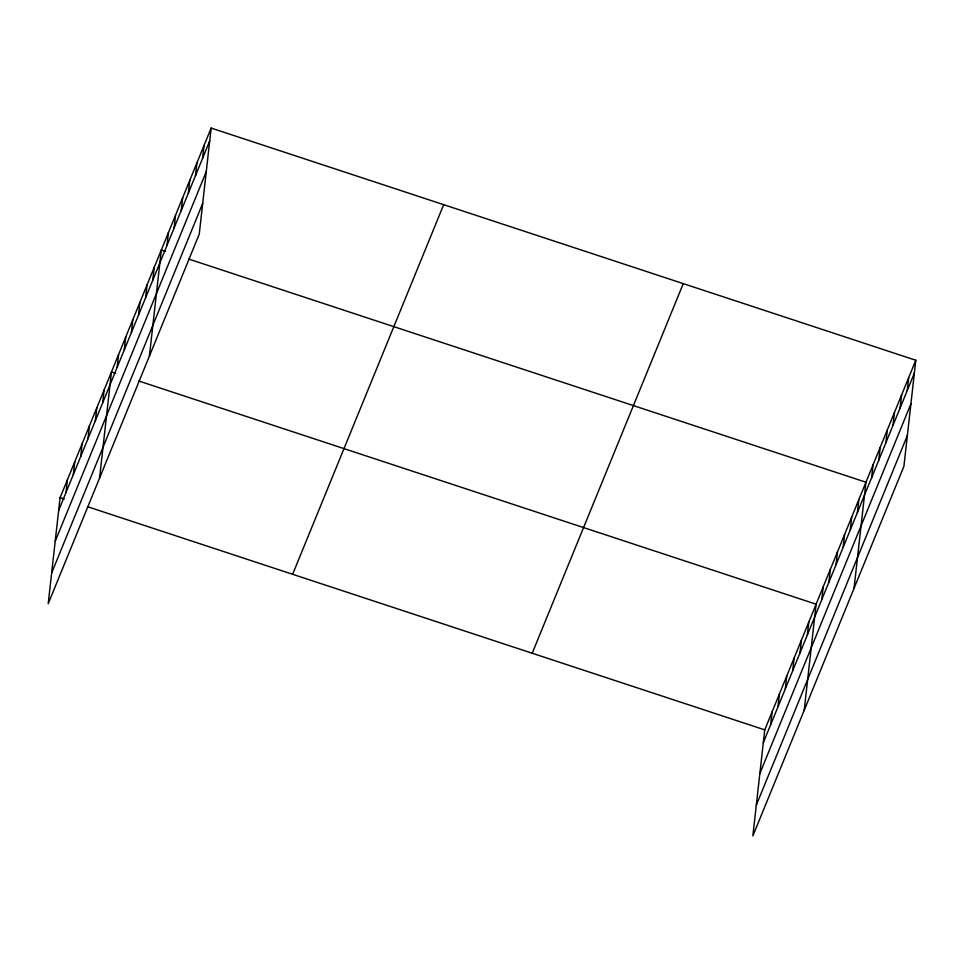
<?xml version="1.0" encoding="UTF-8"?>
<svg xmlns="http://www.w3.org/2000/svg" width="964" height="964" viewBox="0 0 964 964"><rect width="100%" height="100%" fill="white"/><g stroke="black" fill="none" stroke-linecap="round" stroke-linejoin="round"><path stroke-width="1.45" d="M211.152 128.055L60.093 497.665L48.2 603.753L199.247 234.132L211.152 128.055L915.8 360.247L903.907 466.335L752.848 835.945L764.753 729.869L915.8 360.247M65.998 492.544L67.432 479.711M73.336 474.589L74.77 461.756M80.675 456.635L82.109 443.802M88.013 438.68L89.447 425.859M95.34 420.726L96.786 407.905M102.678 402.771L104.124 389.95M99.557 478.084L111.45 371.996L115.56 373.345M117.138 367.404L118.572 354.571M124.26 349.968L125.694 337.147M131.381 332.544L132.815 319.723M138.503 315.12L139.937 302.298M145.624 297.695L147.058 284.874M152.746 280.271L154.18 267.45M149.408 356.114L161.301 250.025L165.41 251.375M166.989 245.422L168.423 232.601M174.11 227.998L175.544 215.177M181.232 210.574L182.666 197.753M188.354 193.149L189.788 180.328M195.463 175.725L196.909 162.904M202.585 158.301L204.031 145.48M770.646 724.735L772.092 711.914M777.984 706.781L779.418 693.96M785.323 688.838L786.757 676.005M792.661 670.884L794.095 658.051M800 652.929L801.433 640.096M807.326 634.975L808.772 622.154M804.205 710.275L816.11 604.199L138.816 381.009M821.786 599.596L823.232 586.775M828.907 582.172L830.353 569.35M836.029 564.747L837.475 551.926M843.151 547.323L844.597 534.502M850.272 529.899L851.706 517.078M857.394 512.474L858.828 499.653M854.056 588.305L865.949 482.229L188.655 259.039M871.637 477.626L873.071 464.805M878.758 460.202L880.192 447.368M885.88 442.777L887.314 429.944M893.001 425.353L894.435 412.52M900.123 407.929L901.557 395.095M907.245 390.504L908.678 377.671M58.659 510.486L209.706 140.877M55.213 541.262L206.26 171.652M51.646 572.978L202.705 203.356M292.634 574.291L443.681 204.681M532.212 653.243L683.271 283.621M763.307 742.69L914.366 373.08M759.861 773.465L910.908 403.856M756.306 805.169L907.353 435.559M60.093 497.665L64.202 499.015M87.459 506.678L764.753 729.869"/></g></svg>
